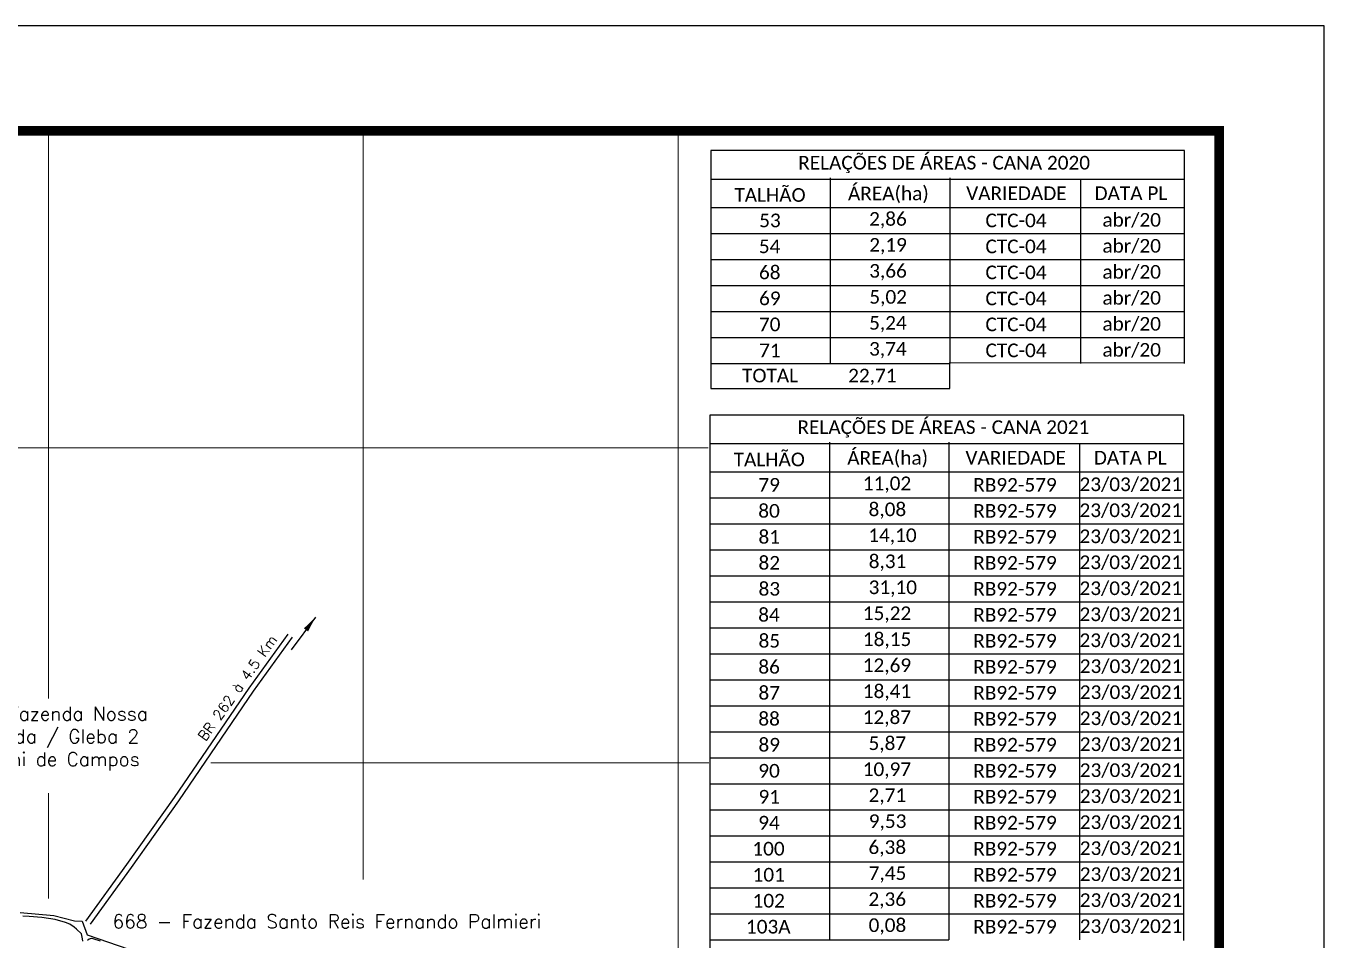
# Model space of a CAD drawing. Extents: x 724231 to 728431, y 7817664 to 7823604.
# Drawn here: x 725957 to 728431, y 7821862 to 7823604 of the extents above; entities that cross this region are included whole.
import ezdxf

# ---------------------------------------------------------------- set-up
doc = ezdxf.new("R2010")
doc.units = 0
doc.header["$MEASUREMENT"] = 0
doc.linetypes.add('CONTINUO', pattern=[0])
doc.linetypes.add('LIN0', pattern=[0])
for name, color, linetype, lineweight in [('0114000626', 1, 'Continuous', 25), ('0114000626002', 5, 'Continuous', 25), ('MALHA', 8, 'Continuous', 9), ('TEXTO_DIVERSOS', 7, 'Continuous', 5)]:
    doc.layers.add(name, color=color, linetype=linetype, lineweight=lineweight)
for name, color, linetype in [('ESTRADA', 1, 'Continuous'), ('MARGEM', 7, 'CONTINUO'), ('QUADRO_DE_AREAS_CANA_ANTIGA', 7, 'Continuous'), ('SEM PLANTIO', 30, 'Continuous'), ('TEXTO CONFRONTANTES', 7, 'Continuous')]:
    doc.layers.add(name, color=color, linetype=linetype)
doc.styles.add('MtXpl_Calibri', font='calibri.ttf')
doc.styles.add('Simplex', font='simplex.shx')
doc.dimstyles.new('ISO-25', dxfattribs={"dimtxt": 2.5, "dimasz": 2.5, "dimexe": 1.25, "dimexo": 0.625, "dimtad": 1, "dimtxsty": 'Standard', "dimcen": 2.5, "dimadec": 0, "dimazin": 0, "dimtfac": 1, "dimtmove": 0, "dimatfit": 3, "dimfxl": 0, "dimarcsym": 0})

msp = doc.modelspace()

# ---------------------------------------------------------------- linework, layer by layer
for points in [[(727489.9, 7823314.4), (727489.9, 7822960.9)], [(727717.6, 7823314.4), (727717.6, 7822960.9)], [(727966.7, 7823312), (727966.7, 7822960.9)], [(727488.5, 7822810.5), (727488.5, 7821862.7)], [(727716.2, 7822810.5), (727716.2, 7821862.7)], [(727965.3, 7822808.1), (727965.3, 7821862.7)]]:
    msp.add_lwpolyline(points)
at = {"layer": '0114000626', "linetype": 'CONTINUO'}
msp.add_lwpolyline([(725946.2, 7821914.3), (726010.6, 7821909), (726049.8, 7821898.6), (726064.6, 7821897.8), (726073.7, 7821872), (726153.3, 7821844.5)], dxfattribs=at)
at = {"layer": '0114000626002', "linetype": 'Continuous'}
msp.add_lwpolyline([(726074.5, 7821862), (726077.5, 7821864.2), (726080.4, 7821865.1), (726082, 7821865.4), (726084.8, 7821865.2), (726098.7, 7821860.8)], dxfattribs=at)
at = {"layer": 'ESTRADA', "linetype": 'Continuous'}
for points in [[(726071.5, 7821898.2), (726149.7, 7822005.8), (726240.3, 7822133.4), (726382.3, 7822342.2), (726456.7, 7822444.7)], [(726079.9, 7821892.4), (726158.1, 7822000), (726248.7, 7822127.6), (726390.7, 7822336.5), (726465.1, 7822439)]]:
    msp.add_lwpolyline(points, dxfattribs=at)
at = {"layer": 'MALHA'}
for p, q in [((724431, 7823400), (728231, 7823400)), ((726000, 7822322.4), (726000, 7823403.9)), ((726600, 7821977.5), (726600, 7823400)), ((727200, 7820448.7), (727200, 7823403.9)), ((725053, 7822800), (727257.1, 7822800)), ((726309.5, 7822200), (727258.7, 7822200)), ((726000, 7821941.5), (726000, 7822141.7))]:
    msp.add_line(p, q, dxfattribs=at)
at = {"layer": 'MARGEM', "color": 174, "linetype": 'LIN0', "flags": 128}
msp.add_lwpolyline([(728431, 7817663.9), (728431, 7823603.9), (724231, 7823603.9), (724231, 7817663.9)], close=True, dxfattribs=at)
at = {"layer": 'MARGEM', "color": 174, "linetype": 'LIN0', "const_width": 18.2, "flags": 128}
msp.add_lwpolyline([(728231, 7818332.7), (728231, 7823403.9), (724431, 7823403.9), (724431, 7818332.7)], close=True, dxfattribs=at)
at = {"layer": 'QUADRO_DE_AREAS_CANA_ANTIGA', "color": 5, "linetype": 'Continuous'}
for p, q in [((728164.9, 7823366.3), (727262.2, 7823366.3)), ((727262.2, 7823366.3), (727262.2, 7823312)), ((728164.9, 7822960.9), (728164.9, 7823366.3)), ((727262.2, 7823312), (727262.2, 7822912.8)), ((728163.6, 7822862.4), (727260.8, 7822862.4)), ((727260.8, 7822862.4), (727260.8, 7822808.1)), ((728163.6, 7821861.2), (728163.6, 7822862.4)), ((727260.8, 7822808.1), (727260.8, 7821811.9))]:
    msp.add_line(p, q, dxfattribs=at)
at = {"layer": 'QUADRO_DE_AREAS_CANA_ANTIGA', "linetype": 'Continuous'}
for p, q in [((727262.2, 7823312), (728164.9, 7823312)), ((727262.2, 7823258), (728164.9, 7823258)), ((727262.2, 7823208.5), (728164.9, 7823208.5)), ((727262.2, 7823159), (728164.9, 7823159)), ((727262.2, 7823109.5), (728164.9, 7823109.5)), ((727262.2, 7823059.9), (728164.9, 7823059.9)), ((727262.2, 7823010.4), (728164.9, 7823010.4)), ((727262.2, 7822960.9), (727717.6, 7822960.9)), ((727260.8, 7822808.1), (728163.6, 7822808.1)), ((727260.8, 7822754.1), (728163.6, 7822754.1)), ((727260.8, 7822704.6), (728163.6, 7822704.6)), ((727556.5, 7822704.6), (728163.6, 7822704.6)), ((727260.8, 7822655.1), (728163.6, 7822655.1)), ((727260.8, 7822605.6), (728163.6, 7822605.6)), ((727260.8, 7822556), (728163.6, 7822556)), ((727260.8, 7822506.5), (728163.6, 7822506.5)), ((727260.8, 7822457), (728163.6, 7822457)), ((727260.8, 7822407.5), (728163.6, 7822407.5)), ((727260.8, 7822357.9), (728163.6, 7822357.9)), ((727260.8, 7822308.4), (728163.6, 7822308.4)), ((727260.8, 7822258.9), (728163.6, 7822258.9)), ((727260.8, 7822209.3), (728163.6, 7822209.3)), ((727260.8, 7822159.8), (728163.6, 7822159.8)), ((727260.8, 7822110.3), (728163.6, 7822110.3)), ((727260.8, 7822060.8), (728163.6, 7822060.8)), ((727260.8, 7822011.2), (728163.6, 7822011.2)), ((727260.8, 7821961.7), (728163.6, 7821961.7)), ((727260.8, 7821912.2), (728163.6, 7821912.2)), ((727260.8, 7821862.7), (727716.2, 7821862.7))]:
    msp.add_line(p, q, dxfattribs=at)
at = {"layer": 'QUADRO_DE_AREAS_CANA_ANTIGA', "color": 5, "linetype": 'Continuous'}
msp.add_lwpolyline([(727262.2, 7822912.8), (727402.4, 7822912.8), (727717.6, 7822912.8), (727717.6, 7822962.3), (728164.9, 7822962)], dxfattribs=at)
at = {"layer": 'SEM PLANTIO', "linetype": 'Continuous'}
msp.add_lwpolyline([(726065.5, 7821859.8), (726065.2, 7821864.5), (726062.9, 7821874), (726053.2, 7821882.8), (726049, 7821886.5), (726041, 7821892.2), (726032.5, 7821895.5), (726013, 7821901.5), (725987.2, 7821904.8), (725963.1, 7821906.8), (725951.3, 7821907.5)], dxfattribs=at)

# ---------------------------------------------------------------- texts
at = {"layer": 'QUADRO_DE_AREAS_CANA_ANTIGA', "linetype": 'Continuous', "style": 'MtXpl_Calibri'}
for s, p in [('RELAÇÕES DE ÁREAS - CANA 2020', (727428.9, 7823330.3)), ('TALHÃO', (727307.3, 7823268.8)), ('ÁREA(ha)', (727523.8, 7823271.8)), ('VARIEDADE', (727749, 7823272.1)), ('DATA PL', (727993.6, 7823272.1)), ('2,86', (727564.1, 7823223.2)), ('abr/20', (728008.7, 7823221.4)), ('53', (727354.5, 7823220.3)), ('CTC-04', (727785.8, 7823220.3)), ('2,19', (727564.3, 7823173.7)), ('abr/20', (728008.7, 7823171.9)), ('54', (727353.9, 7823170.9)), ('CTC-04', (727785.8, 7823170.8)), ('68', (727354.1, 7823121.3)), ('3,66', (727564.2, 7823124.2)), ('abr/20', (728008.7, 7823122.3)), ('CTC-04', (727785.8, 7823121.3)), ('69', (727354.3, 7823071.8)), ('5,02', (727564.5, 7823074.6)), ('abr/20', (728008.7, 7823072.8)), ('CTC-04', (727785.8, 7823071.7)), ('5,24', (727564, 7823025.1)), ('abr/20', (728008.7, 7823023.3)), ('70', (727354, 7823022.2)), ('CTC-04', (727785.8, 7823022.2)), ('3,74', (727563.9, 7822975.6)), ('abr/20', (728008.7, 7822973.7)), ('71', (727354.4, 7822972.7)), ('CTC-04', (727785.8, 7822972.7)), ('TOTAL', (727321.9, 7822924.7)), ('22,71', (727524.1, 7822924.6)), ('RELAÇÕES DE ÁREAS - CANA 2021', (727427.5, 7822826.4)), ('TALHÃO', (727305.9, 7822764.9)), ('ÁREA(ha)', (727522.4, 7822767.9)), ('VARIEDADE', (727747.6, 7822768.2)), ('DATA PL', (727992.3, 7822768.2)), ('79', (727353, 7822716.4)), ('11,02', (727552, 7822719.3)), ('RB92-579', (727762.5, 7822716.4)), ('23/03/2021', (727965, 7822717.5)), ('80', (727352.8, 7822666.9)), ('8,08', (727563, 7822669.8)), ('RB92-579', (727762.5, 7822666.9)), ('23/03/2021', (727965, 7822668)), ('81', (727353.2, 7822617.4)), ('14,10', (727562.4, 7822620.4)), ('RB92-579', (727762.5, 7822617.4)), ('23/03/2021', (727965, 7822618.4)), ('82', (727353.2, 7822567.9)), ('8,31', (727563.3, 7822570.7)), ('RB92-579', (727762.5, 7822567.8)), ('23/03/2021', (727965, 7822568.9)), ('83', (727353.3, 7822518.3)), ('31,10', (727563.1, 7822521.2)), ('RB92-579', (727762.5, 7822518.3)), ('23/03/2021', (727965, 7822519.4)), ('84', (727352.7, 7822468.8)), ('15,22', (727552, 7822471.7)), ('RB92-579', (727762.5, 7822468.8)), ('23/03/2021', (727965, 7822469.8)), ('85', (727353.3, 7822419.3)), ('18,15', (727552.1, 7822422.2)), ('RB92-579', (727762.5, 7822419.3)), ('23/03/2021', (727965, 7822420.3)), ('86', (727352.9, 7822369.7)), ('12,69', (727551.9, 7822372.6)), ('RB92-579', (727762.5, 7822369.7)), ('23/03/2021', (727965.5, 7822370.8)), ('87', (727353.1, 7822320.2)), ('18,41', (727552, 7822323.1)), ('RB92-579', (727762.5, 7822320.2)), ('23/03/2021', (727965.5, 7822321.3)), ('88', (727352.9, 7822270.7)), ('12,87', (727551.8, 7822273.6)), ('RB92-579', (727762.5, 7822270.7)), ('23/03/2021', (727965.5, 7822271.7)), ('89', (727353.1, 7822221.2)), ('5,87', (727562.9, 7822224.1)), ('RB92-579', (727762.5, 7822221.2)), ('23/03/2021', (727965.5, 7822222.2)), ('90', (727352.8, 7822171.6)), ('10,97', (727551.8, 7822174.5)), ('RB92-579', (727762.5, 7822171.6)), ('23/03/2021', (727965.5, 7822172.7)), ('91', (727353.2, 7822122.1)), ('2,71', (727563, 7822125)), ('RB92-579', (727762.5, 7822122.1)), ('23/03/2021', (727965.5, 7822123.2)), ('94', (727352.7, 7822072.6)), ('9,53', (727563.4, 7822075.5)), ('RB92-579', (727762.5, 7822072.6)), ('23/03/2021', (727965.5, 7822073.6)), ('100', (727341.5, 7822023.1)), ('6,38', (727562.8, 7822026)), ('RB92-579', (727762.5, 7822023.1)), ('23/03/2021', (727965.5, 7822024.1)), ('101', (727341.9, 7821973.5)), ('7,45', (727563.2, 7821976.6)), ('RB92-579', (727762.5, 7821973.5)), ('23/03/2021', (727965.5, 7821974.6)), ('102', (727341.9, 7821924)), ('2,36', (727562.7, 7821926.9)), ('RB92-579', (727762.5, 7821924)), ('23/03/2021', (727965.5, 7821925.1)), ('103A', (727329.3, 7821874.5)), ('0,08', (727563.1, 7821877.4)), ('RB92-579', (727762.5, 7821874.5)), ('23/03/2021', (727965.5, 7821875.5))]:
    msp.add_text(s, height=26, dxfattribs=at).set_placement(p)
at = {"layer": 'TEXTO CONFRONTANTES', "linetype": 'Continuous', "char_height": 26, "width": 771.78, "attachment_point": 5, "style": 'Simplex'}
for s, insert in [('Estância Adrijó, Fazenda Nossa Senhora Aparecida / Gleba 2 \\PArmando Schittini de Campos', (725911.5, 7822245.7, -7.4)), ('668 - Fazenda Santo Reis Fernando Palmieri', (726530.5, 7821897.4))]:
    msp.add_mtext(s, dxfattribs=dict(at, insert=insert))
at = {"layer": 'TEXTO_DIVERSOS', "linetype": 'Continuous', "style": 'Simplex'}
msp.add_text('BR 262 à 4.5 Km', height=19.5, rotation=54.7186, dxfattribs=at).set_placement((726299.2, 7822239.5))

# ---------------------------------------------------------------- leaders
msp.add_leader([(726508.8, 7822477.1), (726462.5, 7822415)], dimstyle='ISO-25', override={"dimasz": 30, "dimzin": 0})

doc.saveas('drawing.dxf')
